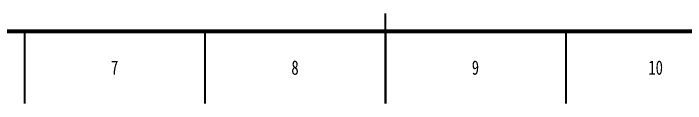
# Model space of a CAD drawing. Header units: millimetres. Extents: x 0 to 841, y 0 to 594.
# Drawn here: x 317.4 to 503.7, y 0 to 25 of the extents above; entities that cross this region are included whole.
import ezdxf

# ---------------------------------------------------------------- set-up
doc = ezdxf.new("R2010")
doc.units = ezdxf.units.MM
doc.styles.add('SLDTEXTSTYLE0', font='TXT', dxfattribs={"width": 0.75})

msp = doc.modelspace()

# ---------------------------------------------------------------- linework, layer by layer
at = {"color": 7, "linetype": 'Continuous', "lineweight": 35}
for p, q in [((420.5, 0), (420.5, 25)), ((320.5, 20), (320.5, 0)), ((370.5, 20), (370.5, 0)), ((420.5, 20), (420.5, 0)), ((470.5, 20), (470.5, 0))]:
    msp.add_line(p, q, dxfattribs=at)
at = {"color": 7, "linetype": 'Continuous', "lineweight": 70}
msp.add_line((821, 20), (20, 20), dxfattribs=at)

# ---------------------------------------------------------------- texts
at = {"color": 7, "linetype": 'Continuous', "lineweight": 0, "attachment_point": 2, "style": 'SLDTEXTSTYLE0'}
for s, insert, char_height in [('7', (345.46, 11.96), 3.97), ('8', (395.46, 11.96), 3.97), ('9', (445.46, 11.96), 3.97), ('10', (495.42, 11.96), 3.969)]:
    msp.add_mtext(s, dxfattribs=dict(at, insert=insert, char_height=char_height))

doc.saveas('drawing.dxf')
